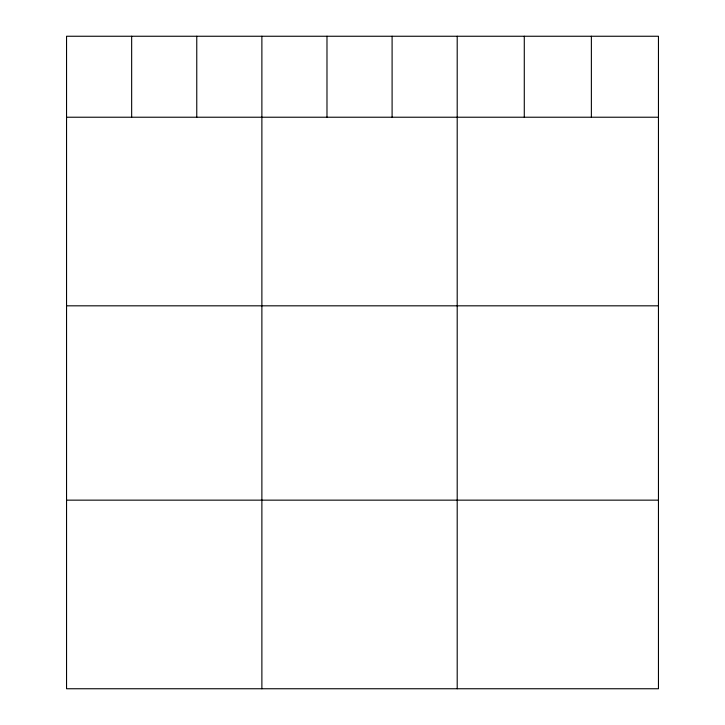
<?xml version="1.0" encoding="UTF-8"?>
<svg xmlns="http://www.w3.org/2000/svg" width="725" height="725" viewBox="0 0 725 725"><rect width="100%" height="100%" fill="white"/><g stroke="black" fill="none" stroke-linecap="round" stroke-linejoin="round"><path stroke-width="1.09" d="M658.454 117.223L658.454 688.75L66.546 688.75L66.546 36.25L658.454 36.25L658.454 117.223L66.546 117.223M66.546 305.823L658.454 305.823M66.546 500.15L658.454 500.15M591.373 36.25L591.373 117.223M524.284 36.25L524.284 117.223M457.203 36.25L457.203 688.75M392.098 36.25L392.098 117.223M326.984 36.25L326.984 117.223M261.879 36.25L261.879 688.75M196.765 36.25L196.765 117.223M131.66 36.25L131.66 117.223"/></g></svg>
